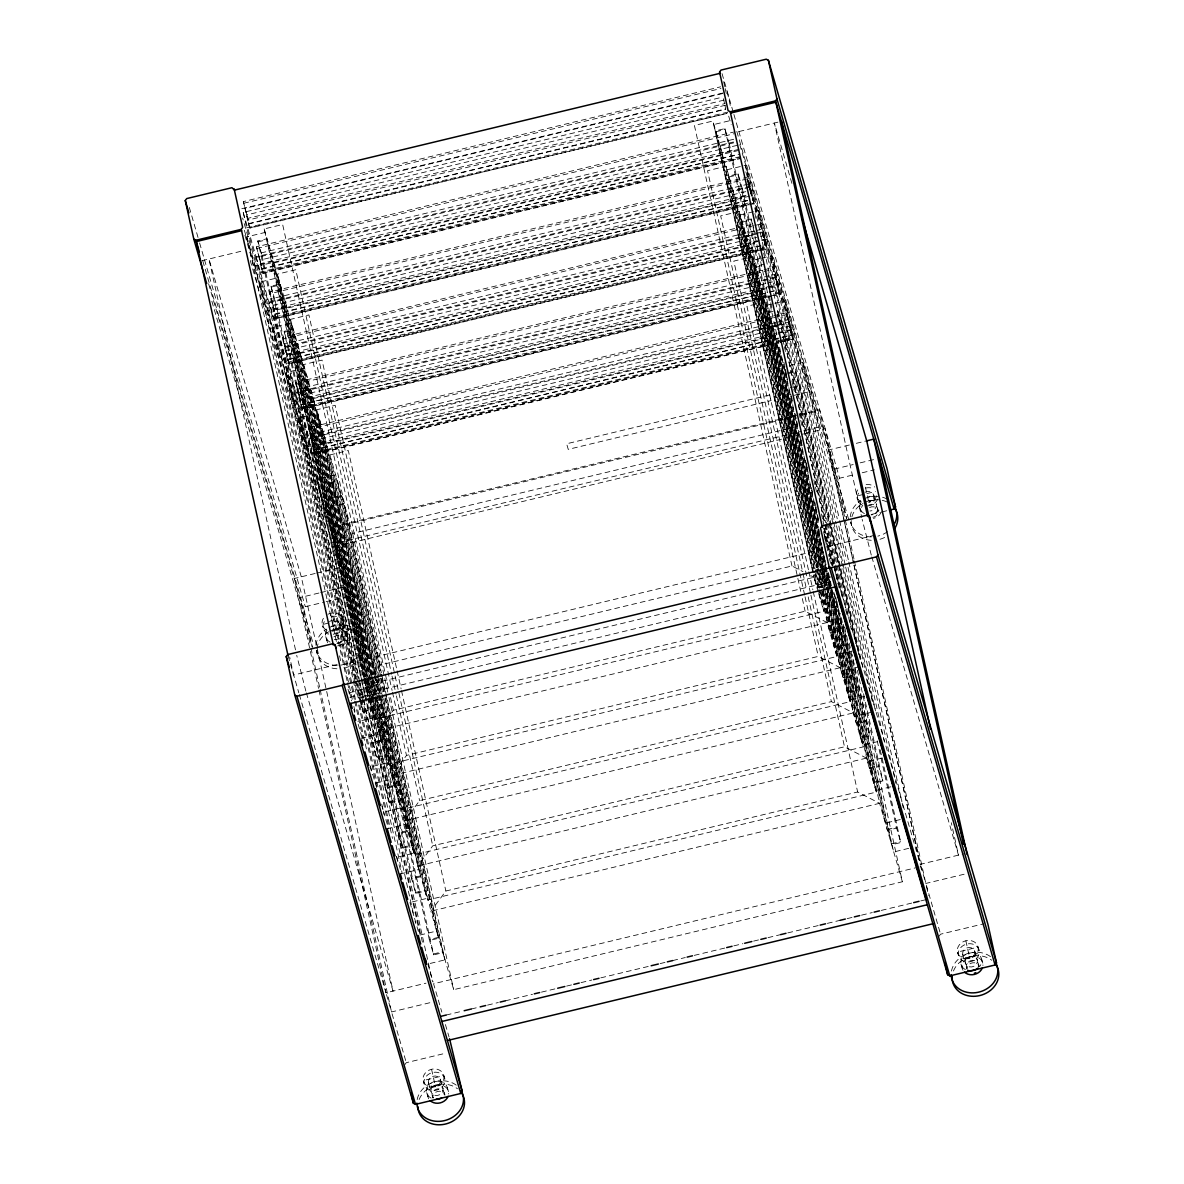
<?xml version="1.0" encoding="UTF-8"?>
<svg xmlns="http://www.w3.org/2000/svg" width="1184" height="1184" viewBox="0 0 1184 1184"><rect width="100%" height="100%" fill="white"/><g stroke="black" fill="none" stroke-linecap="round" stroke-linejoin="round"><path stroke-width="0.75" stroke-dasharray="5 3.75" d="M211.862 301.254L312.384 647.278L303.829 608.665L305.294 606.696L324.446 602.094M337.144 642.942L359.773 637.495L361.238 635.527L244.156 232.538M360.276 701.994L358.885 697.198L368.076 694.978L365.234 685.21L368.431 680.874M372.723 675.102L380.212 665.008L791.978 565.982L802.959 571.635M836.94 656.498L827.068 622.532L805.12 611.21L393.34 710.237L378.377 730.439L388.234 764.405L836.94 656.498L817.774 569.933M850.068 701.698L840.211 667.717L818.248 656.41L406.482 755.436L391.504 775.638L401.376 809.604L850.068 701.698L825.707 591.689M404.632 820.838L419.61 800.636L831.375 701.609L853.338 712.916L863.21 746.897L414.504 854.804L404.632 820.838L853.338 712.916L826.58 592.089M876.338 792.081L866.466 758.115L844.503 746.793L432.737 845.835L417.76 866.022L427.631 900.003L876.338 792.081L827.616 572.064M902.386 881.769L879.594 803.314L857.645 791.992L445.865 891.019L430.887 911.221L453.694 989.676L902.386 881.769L852.066 654.545M404.824 1064.653L406.29 1062.684L446.309 1053.064M745.876 171.813L846.678 518.784L838.124 480.171L839.589 478.203L855.248 474.444M939.119 936.159L940.57 934.191L984.082 923.727M777.903 122.174L736.182 132.208M725.466 105.228L248.166 220.017L243.652 203.278L243.312 201.606L720.597 86.817M243.652 203.278L720.952 88.489M241.817 208.71L725.466 92.396M722.329 93.61L245.044 208.384L248.418 223.672L249.735 228.186L727.02 113.412L249.646 227.861M740.444 156.569L259.518 272.231L246.627 227.831L243.208 212.395L722.329 97.177M724.075 100.107L246.79 214.896L249.735 228.186M248.166 220.017L247.826 218.344L725.111 103.556M248.418 223.672L725.718 108.884L724.963 105.494M248.522 223.998L725.807 109.209M246.627 227.831L727.538 112.169L731.15 124.601M355.304 680.992L359.092 698.116L368.268 695.896L264.18 228.941L282.65 224.501L380.212 665.008M264.18 228.941L274.052 262.907L722.758 155L712.886 121.034L694.416 125.474L791.978 565.982M336.374 641.462L246.76 236.859L265.127 232.434M728.87 120.916L713.834 124.527L813.082 572.671M354.904 679.202L257.831 240.929L267.022 238.724L364.08 676.982M729.3 143.93L724.919 128.597L715.728 130.817L813.586 572.671M258.038 241.847L267.229 239.642M715.935 131.735L725.111 129.515M738.594 150.457L261.309 265.246L256.795 248.507L256.454 246.834L733.74 132.046M201.887 260.702L243.667 250.653M256.795 248.507L734.095 133.718M733.68 139.268L258.186 253.628L261.56 268.901L262.878 273.43L740.163 158.641M243.208 212.395L256.099 256.795L733.444 142.006M733.68 142.835L256.351 257.624L285.788 362.659L757.745 249.158M737.218 145.336L259.932 260.125L262.878 273.43M261.309 265.246L260.968 263.573L734.672 149.658M246.76 236.859L255.137 265.675L273.504 261.264L365.575 677.011M738.905 149.332L722.21 153.343L823.798 611.27L375.106 719.176L368.994 698.19M261.56 268.901L737.055 154.556M261.664 269.227L738.949 154.438M256.099 256.795L259.755 273.06L740.681 157.398M262.789 273.09L740.074 158.316M370.784 696.177L277.322 274.17L295.793 269.73L384.948 672.32M817.374 568.128L735.9 200.229L726.029 166.263L707.558 170.703L800.724 591.349M352.299 699.285L259.903 282.088L278.27 277.663L371.954 699.833M726.976 169.756L745.343 165.346L753.72 194.161L845.317 607.762M371.643 697.021L381.411 741.14L372.235 743.345L270.973 286.158L280.164 283.953L371.243 695.215M742.442 189.159L738.046 173.841L728.87 176.046L815.569 567.521M271.18 287.076L280.371 284.87M729.078 176.964L738.254 174.758M749.354 187.427L747.222 178.917L269.937 293.706L269.582 292.034L746.867 177.245M748.599 184.038L271.314 298.827L274.703 314.1L276.005 318.614L753.29 203.84M269.242 302.038L750.168 186.376M273.06 305.324L746.764 191.394M746.009 195.286L274.096 308.772L274.436 310.445L749.931 196.085M259.903 282.088L268.28 310.904L286.646 306.493L388.234 764.405M745.372 196.174L735.353 198.586L817.064 567.536M735.9 200.229L287.194 308.151L277.322 274.17M274.703 314.1L750.197 199.741M274.792 314.426L750.286 200.066M748.199 203.1L272.66 317.46L259.755 273.06M272.897 318.259L752.018 203.026M275.916 318.289L753.202 203.5M804.646 595.019L720.686 215.902L739.156 211.462L840.211 667.717L391.504 775.638L290.45 319.369L308.92 314.929L392.082 690.435M355.466 699.507L273.03 327.287L291.412 322.862L370.326 679.216M753.468 211.744L740.104 214.955L818.233 567.713M755.14 211.344L758.485 210.53L766.847 239.36L829.362 521.626M366.019 701.239L284.116 331.357L293.292 329.152L370.03 675.62M759.536 248.729L766.714 246.997L753.823 202.597L750.404 187.161L269.478 302.823L282.369 347.238L755.377 233.44L751.189 219.025L741.998 221.245L818.736 567.713M284.308 332.275L293.499 330.07M742.205 222.163L751.381 219.943M753.172 225.833L283.065 338.89L282.71 337.233L751.026 224.605M754.963 225.404L760.35 224.116L760.01 222.444L764.864 240.855L764.509 239.183L760.927 240.041M754.548 230.954L284.441 344.011L287.83 359.3L289.133 363.814L766.433 249.025L763.488 235.734L286.188 350.523M756.354 230.525L761.726 229.237L766.433 249.025M756.117 233.292L763.295 231.576L766.951 247.796L779.842 292.196L774.469 293.484M758.145 233.662L282.606 348.022L295.512 392.422L776.438 276.775M759.936 233.233L763.532 232.36M297.687 344.485L288.496 346.69L284.116 331.357M746.394 236.578L754.045 234.728M759.136 240.47L287.224 353.972L287.579 355.644L755.895 243.016M273.03 327.287L281.407 356.103L299.774 351.692L371.524 675.65M766.847 239.36L748.48 243.771L820.231 567.743M290.45 319.369L300.322 353.335L749.028 245.428L821.311 571.842M287.83 359.3L765.116 244.511M287.919 359.625L765.204 244.836M757.982 249.942L286.025 363.444L298.93 407.858L767.291 295.216M759.773 249.513L766.951 247.796M289.044 363.488L762.748 249.572M372.279 674.747L303.578 364.568L322.048 360.128L391.623 674.258M823.265 566.544L762.156 290.628L752.284 256.662L733.828 261.102L802.589 571.62M355.052 683.538L286.158 372.472L304.54 368.061M759.921 258.541L753.246 260.154L821.4 567.906M761.593 258.142L771.613 255.729L779.99 284.56L842.505 566.825M422.407 942.138L297.243 376.556L306.419 374.351L372.797 674.036M764.316 264.224L755.126 266.43L821.504 566.115M297.45 377.474L306.626 375.269M755.333 267.362L761.46 265.882M300.706 400.828L300.351 399.171L777.651 284.382L777.992 286.054L300.706 400.828L296.192 384.09L295.852 382.417L762.363 270.233M764.168 269.789L773.137 267.643L777.992 286.054M296.192 384.09L773.478 269.316L773.137 267.643M776.66 277.559L295.734 393.221L308.639 437.621L775.505 325.304M765.841 283.524L299.33 395.708L302.275 409.013L772.382 295.956M767.646 283.08L776.615 280.934L779.56 294.224L774.173 295.526M286.158 372.472L294.535 401.302L312.916 396.877L374.292 674.051M766.625 287.771L761.608 288.97L823.798 569.741M768.298 287.372L779.99 284.56M303.578 364.568L313.449 398.534L762.156 290.628M779.56 294.224L774.869 274.436L297.569 389.21L300.958 404.499L767.484 292.3M769.274 291.871L778.243 289.71M301.047 404.824L767.572 292.626M769.363 292.196L778.347 290.036M767.513 296.015L299.152 408.643L312.058 453.058L792.984 337.396L780.078 292.981L774.691 294.283M302.172 408.687L779.472 293.898M866.466 758.115L417.76 866.022L316.72 409.768L335.176 405.328L432.737 845.835M826.018 564.857L775.283 335.827L765.412 301.861L746.956 306.301L810.522 593.347M361.416 698.146L299.3 417.671L317.667 413.26L376.26 677.825M766.374 305.354L784.74 300.928L793.117 329.759L836.111 523.876M771.317 310.904L768.253 311.629L824.671 566.322M310.578 422.673L319.754 420.468M768.46 312.546L773.063 311.451M772.264 317.963L309.32 429.289L308.98 427.616L771.909 316.291M773.7 315.862L786.265 312.842L790.779 329.581L791.119 331.239L778.569 334.273M774.055 317.519L786.62 314.5L786.265 312.842M775.431 322.64L310.711 434.41L315.403 454.212L778.332 342.872M777.222 322.211L787.996 319.621L792.688 339.423L780.123 342.442M777 324.993L789.565 321.959L793.206 338.18L819.032 427.069L799.289 431.82M779.028 325.348L308.876 438.42L334.687 527.309L794.079 416.827M780.818 324.919L789.787 322.758M323.942 434.868L314.766 437.088L310.371 421.756L319.562 419.55L375.964 674.229M772.649 326.962L778.776 325.496M312.458 440.907L775.387 329.581M777.178 329.152L789.743 326.118L792.688 339.423M776.423 333.03L313.494 444.355L313.834 446.028L776.763 334.702M778.214 332.6L790.779 329.581M299.3 417.671L307.662 446.501L326.044 442.076L377.459 674.258M778.08 333.37L793.117 329.759M775.283 335.827L326.592 443.734L316.72 409.768M314.086 449.698L791.371 334.909M314.189 450.024L791.474 335.235M782.446 340.77L312.28 453.842L338.106 542.731L797.498 432.249M784.237 340.341L793.206 338.18M315.299 453.886L778.243 342.546M780.034 342.117L792.599 339.098M378.969 676.774L329.848 454.967L348.318 450.527L396.684 668.96M787.538 379.487L778.554 347.045L760.084 351.485L808.465 569.933M365.338 696.725L317.179 479.209L335.546 474.799L380.182 676.375M789.254 365.678L802.619 362.467L810.996 391.297L839.249 518.844M375.091 694.786L328.249 483.294L337.44 481.089L380.686 676.375M787.671 372.797L795.322 370.962L799.718 386.295L793.591 387.76M328.456 484.212L337.632 482.006M787.878 373.73L795.53 371.88M332.438 497.709L341.628 495.489L381.692 676.39M790.32 387.582L799.511 385.377L830.413 524.882M341.821 496.407L332.645 498.627L328.249 483.294M317.179 479.209L325.541 508.04L343.922 503.614L381.381 672.793M794.286 395.308L810.996 391.297M798.001 414.903L330.543 527.324L336.064 546.357L803.536 433.921M799.807 414.459L819.58 409.708L853.605 563.332M801.257 415.096L815.613 411.647M329.848 454.967L352.64 533.422L797.75 426.373M805.327 433.492L825.115 428.741L854.019 559.203M849.357 445.006L828.519 450.009L853.649 563.495M856.298 443.334L866.718 440.833M315.166 573.47L294.224 578.502L318.555 688.392M316.898 573.056L339.468 567.624M318.925 593.036L299.789 597.639L310.548 646.272M320.672 592.607L345.032 586.746M834.084 469.145L853.22 464.542M860.176 462.855L875.849 459.096M326.177 601.679L350.538 595.818L352.684 596.928L242.602 218.019M862.218 472.771L874.399 469.841M329.093 622.932L322.211 624.59L323.158 627.831M332.541 622.103L342.857 619.617L343.804 622.873M863.388 494.438L856.506 496.081L857.453 499.337M866.836 493.61L875.435 491.538M871.439 514.448L880.141 512.346M881.888 511.932L887.112 510.674M337.159 664.55L293.647 675.013L289.666 656.987M827.942 546.505L873.185 535.627M341.007 665.127L822.865 549.243M365.234 685.21L813.926 577.289L818.174 591.882M349.472 692.714L366.182 688.703M831.582 576.771L814.888 580.782L813.482 574.462M350.02 697.287L830.073 581.832M816.768 587.072L825.958 584.866M363.074 711.599L372.264 709.394M820.956 601.487L830.147 599.282M360.484 702.911L363.281 712.516L372.457 710.311L374.558 717.519L357.849 721.544M729.092 143.012L830.354 600.199L821.163 602.404L819.372 594.279M823.25 609.612L841.632 605.187M827.068 622.532L378.377 730.439L371.184 697.968M360.957 738.342L379.324 733.932L381.411 741.14M841.38 622.799L828.03 626.025L815.495 570.229M381.218 740.222L372.028 742.427L376.423 757.76L385.599 755.54L387.701 762.748L369.319 767.173M829.91 632.3L839.101 630.095L843.496 645.428L834.306 647.633L821.341 589.129M376.216 756.842L385.392 754.622M834.098 646.716L843.289 644.51M854.774 650.43L836.392 654.841L821.844 589.129M375.757 783.142L392.452 779.131L394.553 786.339L385.362 788.544L366.418 703.03M859.525 666.799L841.158 671.21L818.632 569.504M394.346 785.406L385.155 787.626L389.551 802.959L398.727 800.739L400.828 807.947L384.119 811.972M843.052 677.5L852.228 675.294L856.624 690.627L847.433 692.832L820.127 569.534M389.344 802.027L398.534 799.822M847.226 691.915L856.417 689.71M864.557 696.429L849.535 700.04L824.612 587.53M387.212 828.741L405.579 824.33L407.681 831.523L398.49 833.743M872.652 711.998L854.286 716.409L825.781 587.708M407.474 830.606L398.283 832.826L402.678 848.144L411.869 845.938L413.956 853.146L395.589 857.571M856.18 722.699L865.356 720.494L869.752 735.826L860.561 738.032L828.075 591.334M402.471 847.226L411.662 845.021M860.368 737.114L869.544 734.909M877.684 741.628L862.662 745.239L828.578 591.334M400.34 873.94L418.722 869.515L420.808 876.722L411.618 878.942L372.353 701.638M882.45 757.997L867.413 761.608L765.412 301.861M420.601 875.805L411.425 878.01L415.806 893.343L424.997 891.138L427.084 898.345L410.389 902.356M869.308 767.898L878.498 765.693L882.879 781.026L873.703 783.231L826.861 571.739M415.599 892.425L424.79 890.22M873.496 782.313L882.687 780.093M890.827 786.812L875.79 790.438L827.749 573.544M419.891 935.079L436.6 931.053L438.687 938.261L429.496 940.466L375.491 696.577M900.328 819.535L885.292 823.146L834.069 591.852M438.48 937.343L429.304 939.548L433.684 954.881L442.875 952.676L444.962 959.884L429.94 963.495M887.186 829.436L896.377 827.231L900.758 842.549L891.582 844.769L840.359 613.475M433.477 953.964L442.668 951.758M891.374 843.852L900.565 841.632M908.705 848.351L893.668 851.977L843.245 624.279M299.33 694.534L385.984 992.814L426.018 983.179M834.646 569.578L920.279 864.32L963.761 853.856M919.021 867.014L433.581 983.756L441.824 1012.128M386.487 994.545L391.534 1011.95L431.568 1002.315M920.767 866.037L925.829 883.442L965.863 873.822M446.19 1015.043L462.367 1011.151M471.35 1008.99L480.349 1006.829M487.542 1005.098L498.331 1002.508M505.524 1000.776L532.489 994.294M541.473 992.133L555.858 988.67M566.648 986.08L572.05 984.777M581.033 982.616L591.822 980.026M600.806 977.851L649.35 966.188M660.139 963.584L665.541 962.296M672.734 960.564L685.314 957.53M694.298 955.37L724.874 948.029M733.858 945.853L742.856 943.692M753.631 941.102L759.033 939.8M768.016 937.639L780.611 934.62M787.804 932.888L818.366 925.533M827.35 923.372L839.944 920.353M847.137 918.621L852.524 917.319M861.508 915.158L872.297 912.568M881.296 910.407L911.858 903.052M920.841 900.891L926.243 899.588M810.788 575.676L813.926 577.289L712.886 121.034M791.918 183.387L774.38 123.032L861.745 517.512M873.822 495.4L876.382 504.206M868.819 505.02A6.201 5.254 -16.2 0 1 877.507 508.158L878.217 510.63A6.201 5.254 -16.2 0 1 871.735 517.423M860.013 508.143L861.153 512.095A10.612 9.013 -16.2 0 1 862.796 505.139M871.291 555.089L862.144 519.317M871.809 556.85L958.463 855.129L951.285 822.717M979.079 950.367A10.612 9.013 -16.2 0 0 961.911 946.46A10.612 9.013 -16.2 0 0 965.286 961.719A10.612 9.013 -16.2 0 0 979.079 950.367L978.132 947.111A10.612 9.013 -16.2 0 0 960.964 943.204A10.612 9.013 -16.2 0 0 964.338 958.463A10.612 9.013 -16.2 0 0 978.132 947.111L957.501 952.084L958.448 955.325M981.64 959.158L982.779 963.125M722.048 73.63L733.384 112.672M733.902 114.448L839.589 478.203M871.246 540.289A23.576 20.01 -16.2 0 1 851.592 525.518L850.6 522.1A23.576 20.01 -16.2 0 0 871.75 536.9M736.818 131.439L838.124 480.171M974.802 951.388A6.216 5.284 -16.2 0 1 966.721 958.048A6.216 5.284 -16.2 0 1 964.753 949.109A6.216 5.284 -16.2 0 1 974.802 951.388L977.362 960.194A6.216 5.284 -16.2 0 1 969.282 966.84A6.216 5.284 -16.2 0 1 967.298 957.9A6.216 5.284 -16.2 0 1 977.362 960.194M978.487 964.146L979.198 966.618A6.201 5.254 -16.2 0 0 972.848 962.784A6.201 5.254 -16.2 0 0 967.076 968.142M739.793 144.626L848.824 519.894M748.939 185.814L753.586 201.798M781.84 324.756L777.444 309.424L824.686 522.721M962.71 954.304L965.271 963.095M966.44 967.047L967.165 969.518M960.994 964.131L962.148 968.083M739.156 211.462L749.028 245.428M824.39 534.31L834.128 567.802M926.347 885.203L940.57 934.191M826.624 587.382L830.354 600.199M818.632 593.48L823.798 611.27M257.831 240.929L262.226 256.262M270.973 286.158L275.369 301.491M297.243 376.556L301.624 391.889M300.958 404.499L302.275 409.013M244.348 230.288L350.538 595.818M362.126 639.567L363.118 642.986M250.238 260.465L359.773 637.495M346.35 631.664L347.504 635.63M339.527 623.894L342.087 632.7M343.212 636.652L343.922 639.123M347.978 689.103L350.434 697.583M353.824 709.231L354.771 712.516M358.16 724.164L362.097 737.721M370.311 765.974L376.704 788.011M381.988 806.2L382.95 809.471M383.438 811.158L388.367 828.119M396.566 856.358L401.494 873.318M409.945 902.43L413.956 916.209L365.738 698.516M418.381 931.468L414.444 917.896L415.51 923.209M427.957 964.398L433.063 981.995M445.421 1024.545L449.032 1036.947M325.718 636.637L326.873 640.588M444.784 1078.861A10.612 9.013 -16.2 0 0 427.616 1074.954A10.612 9.013 -16.2 0 0 430.991 1090.212A10.612 9.013 -16.2 0 0 444.784 1078.861L443.837 1075.605A10.612 9.013 -16.2 0 0 426.669 1071.698A10.612 9.013 -16.2 0 0 430.044 1086.956A10.612 9.013 -16.2 0 0 443.837 1075.605L423.206 1080.578L424.153 1083.819M447.345 1087.667L448.484 1091.618M189.307 207.452L199.104 241.166M199.608 242.942L305.294 606.696M317.297 654.012L316.306 650.593A23.576 20.01 -16.2 0 0 337.47 665.393M202.79 260.88L303.829 608.665M440.507 1079.882A6.216 5.284 -16.2 0 1 432.426 1086.542A6.216 5.284 -16.2 0 1 430.458 1077.603A6.216 5.284 -16.2 0 1 440.507 1079.882L443.068 1088.688A6.216 5.284 -16.2 0 1 434.987 1095.333A6.216 5.284 -16.2 0 1 433.018 1086.394A6.216 5.284 -16.2 0 1 443.068 1088.688M444.192 1092.64L444.918 1095.126A6.201 5.254 -16.2 0 0 437.754 1091.426A6.201 5.254 -16.2 0 0 432.87 1098.012L432.145 1095.54M208.606 283.775L313.508 644.88M428.416 1082.798L430.976 1091.589M426.699 1092.625L427.853 1096.576M305.857 691.071L296.71 655.3M306.375 692.832L393.044 991.112L301.284 576.8L208.946 259L296.311 653.494M288.097 655.877L298.812 692.758M392.052 1013.696L406.29 1062.684M786.62 314.5L791.119 331.239M747.326 178.917L751.381 193.984M749.043 185.666L751.736 195.656M308.98 427.616L313.834 446.028M295.852 382.417L300.351 399.171M282.71 337.233L287.579 355.644M269.582 292.034L274.436 310.445M256.454 246.834L260.968 263.573M243.312 201.606L247.826 218.344M868.39 500.654L864.882 484.804A10.612 9.013 -16.2 0 1 874.784 487.053M965.863 940.792L969.77 958.404M854.419 561.009L925.829 883.442M926.524 886.683L928.463 895.415M854.049 565.301L920.279 864.32M854.004 565.138L920.234 864.157M920.619 865.904L921.389 869.396M839.634 520.634L848.41 560.224M848.81 562.015L901.794 801.302M902.193 803.092L903.392 808.494M802.619 362.467L837.236 518.799M838.834 526.007L846.412 560.18M847.996 567.373L895.814 783.26M836.511 525.666L845.272 565.242M845.672 567.047L884.315 741.554M784.74 300.928L833.314 520.235M833.714 522.026L842.475 561.616M842.875 563.406L875.538 710.933M842.89 568.631L872.386 701.757M771.613 255.729L831.331 525.415M831.73 527.206L840.492 566.781M840.892 568.586L863.21 669.33M830.798 526.673L860.294 659.858M880.23 749.842L900.758 842.549M829.762 523.432L838.538 563.007M838.923 564.812L858.844 654.767M795.322 370.962L828.608 521.271M829.007 523.062L855.721 643.652M877.24 740.844L896.569 828.149L887.393 830.354L835.771 597.269M758.485 210.53L827.364 521.596M827.764 523.387L851.281 629.533M845.716 609.568L846.915 614.955M781.632 323.839L825.677 522.736M826.077 524.527L834.853 564.132M835.253 565.922L842.416 598.32M863.55 693.706L882.879 781.026M825.085 524.512L833.847 564.117M834.246 565.908L839.426 589.306M857.364 670.292L878.691 766.61L869.515 768.816L825.07 568.128M745.343 165.346L824.597 523.165M824.996 524.971L833.758 564.546M834.158 566.352L838.139 584.334M750.345 190.535L752.565 200.51M749.724 189.129L750.863 194.22M747.311 179.332L748.51 184.734M754.889 213.52L756.073 218.907M762.052 245.902L763.251 251.289M763.65 253.095L764.849 258.497M768.031 272.882L769.23 278.284M769.63 280.075L770.828 285.477M777.192 314.263L779.59 325.052M782.772 339.453L783.971 344.84M784.37 346.646L785.569 352.048M791.933 380.834L794.331 391.623M799.111 413.216L800.31 418.603M800.71 420.409L801.894 425.796M813.852 479.772L815.051 485.174M815.45 486.964L816.649 492.366M821.43 513.96L822.614 519.347M823.013 521.152L824.212 526.554M824.612 528.345L832.974 566.13M727.272 91.967L730.75 107.67M824.108 528.301L832.5 566.174M823.709 527.931L832.086 565.73M849.224 643.119L869.752 735.826M823.516 531.512L824.7 536.914M825.1 538.72L826.299 544.107M826.698 545.913L829.096 556.717M829.496 558.508L830.68 563.91M844.636 626.898L865.563 721.411L856.372 723.616L826.284 587.723M723.676 81.652L724.83 86.891M725.215 88.637L726.384 93.876M824.212 535.508L826.254 544.832M760.35 255.966L761.549 261.353M769.126 295.556L770.325 300.958M770.725 302.749L771.924 308.151M775.106 322.551L776.304 327.953M783.867 362.141L785.066 367.543M785.466 369.349L786.664 374.751M791.445 396.344L792.644 401.746M800.221 435.934L801.405 441.336M806.2 462.929L807.384 468.331M814.962 502.534L816.161 507.921M836.881 601.516L856.624 690.627M790.72 393.887L791.918 399.289M795.115 413.69L796.299 419.092M796.699 420.882L797.898 426.284M801.094 440.685L802.278 446.087M805.475 460.487L806.674 465.874M807.074 467.68L808.258 473.082M811.454 487.482L812.653 492.87M815.835 507.27L817.034 512.672M817.434 514.478L818.632 519.88M785.051 370.488L818.529 521.67M751.189 219.025L818.351 522.307M833.891 592.503L852.436 676.212L843.245 678.417L819.136 569.519M723.454 98.701L724.578 103.792M778.554 347.045L818.484 527.398M818.884 529.189L820.083 534.606M828.474 572.479L879.594 803.314L430.887 911.221L383.764 698.427M774.75 334.169L825.766 564.546M742.235 188.241L825.751 565.316M826.151 567.121L843.496 645.428M772.442 326.044L826.462 569.933M738.046 173.841L839.308 631.013L830.117 633.218L820.349 589.114M823.664 568.35L863.21 746.897M824.197 571.532L828.178 589.543M759.314 280.845L823.294 569.726M823.694 571.532L827.675 589.528M724.919 128.597L826.166 585.784L816.975 587.989L813.985 574.477M821.903 567.92L825.884 585.917M821.8 569.711L825.381 585.917M752.284 256.662L826.18 590.283M821.711 573.648L825.307 589.884M820.63 569.534L824.212 585.74M746.186 235.646L819.728 567.728M817.463 569.326L821.444 587.338M733.059 190.461L816.56 567.521M816.96 569.326L820.941 587.323M815.968 569.312L819.95 587.308M726.029 166.263L815.095 568.424M719.916 145.218L814.577 572.686M814.977 574.492L818.973 592.488M808.864 571.739L812.86 589.795M813.26 591.6L857.645 791.992M810.922 595.152L844.503 746.793M802.989 573.426L806.585 589.676M808.184 596.899L831.375 701.609M805.061 596.825L818.248 656.41M802.323 598.571L805.12 611.21M397.099 670.766L401.095 688.822M401.494 690.627L445.865 891.019M392.022 676.064L396.018 694.12M396.418 695.926L419.61 800.636M392.481 692.24L406.482 755.436M385.348 674.125L388.944 690.376M390.542 697.598L393.34 710.237M352.64 533.422L388.589 695.718M388.988 697.524L453.694 989.676M381.781 674.599L444.962 959.884M382.077 678.195L442.875 952.676M381.085 678.18L385.066 696.177M385.466 697.968L438.687 938.261M380.582 678.166L384.578 696.162M384.978 697.968L436.6 931.053M379.368 678.58L383.364 696.621M377.859 676.049L381.84 694.046M382.106 694.416L427.631 900.003M323.75 433.951L377.755 677.84M378.155 679.646L382.136 697.642M382.536 699.448L424.997 891.138M376.364 676.034L380.345 694.031M380.745 695.822L420.808 876.722M376.66 679.631L380.641 697.628M381.041 699.418L418.722 869.515M313.449 398.534L374.558 674.466M374.958 676.256L414.504 854.804M374.692 675.842L378.673 693.854M379.072 695.644L413.956 853.146M310.608 388.752L373.789 674.036M374.188 675.842L378.184 693.839M378.584 695.644L411.869 845.938M374.396 681.229L377.178 693.824M377.578 695.63L407.681 831.523M372.679 676.552L405.579 824.33M300.322 353.335L372.501 678.595M372.901 680.4L433.684 954.881M371.924 677.44L375.905 695.437M376.305 697.243L400.828 807.947M297.48 343.567L371.82 679.246M372.22 681.037L376.201 699.034M376.601 700.839L398.727 800.739M370.429 677.426L374.41 695.422M374.81 697.228L394.553 786.339M370.725 681.022L374.706 699.019M375.106 700.81L392.452 779.131M284.352 298.368L372.25 695.23M372.649 697.036L385.599 755.54M314.559 436.171L415.806 893.343M274.052 262.907L365.516 675.886M367.114 683.109L369.911 695.733M370.311 697.539L375.106 719.176M365.974 678.802L369.97 696.799M370.37 698.604L374.558 717.519M271.21 253.139L365.086 676.996M365.308 678.358L369.467 696.799M369.689 698.175L432.397 981.24M301.432 390.972L364.613 676.256M365.012 678.047L402.678 848.144M364.48 678.787L368.268 695.896M325.541 508.04L362.955 676.967M363.355 678.772L367.336 696.754M367.736 698.56L419.935 934.235M288.289 345.772L389.551 802.959M307.662 446.501L359.033 678.402M359.433 680.193L363.414 698.19M363.814 699.981L402.057 872.697M275.162 300.573L359.477 681.244M359.877 683.05L376.423 757.76M361.816 699.951L392.496 838.479M396.462 856.417L397.632 861.671M294.535 401.302L360.247 697.968M360.632 699.759L388.929 827.498M262.019 255.344L355.896 679.202M356.295 681.007L363.281 712.516M355.452 685.329L358.234 697.924M359.832 705.116L379.753 795.071M381.751 804.069L384.104 814.725M281.407 356.103L357.065 697.746M358.663 704.939L376.986 787.7M355.866 701.298L366.626 749.886M370.207 766.018L372.146 774.78M268.28 310.904L354.297 699.33M354.697 701.12L363.059 738.905M353.898 706.478L355.481 713.671M255.137 265.675L347.134 681.081M347.534 682.872L351.515 700.869M330.588 613.297L334.48 630.909M431.568 1069.285L435.475 1086.897M339.556 655.847L340.755 661.249M310.948 648.077L319.724 687.697M320.124 689.502L391.534 1011.95M318.955 690.183L385.984 992.814M433.522 1097.923A6.201 5.254 -16.2 0 1 437.029 1088.954A6.201 5.254 -16.2 0 1 443.956 1095.407M417.182 1099.566A23.576 20.01 -16.2 0 1 433.892 1082.072A23.576 20.01 -16.2 0 1 457.868 1086.512M431.109 1098.13A10.612 9.013 -16.2 0 1 427.868 1086.379A10.612 9.013 -16.2 0 1 441.351 1081.51A10.612 9.013 -16.2 0 1 446.93 1092.388M428.712 1098.767A10.612 9.013 -16.2 0 1 436.215 1085.284A10.612 9.013 -16.2 0 1 448.647 1093.972M419.18 1099.492A23.576 20.01 -16.2 0 1 457.483 1088.762M965.404 969.622A10.612 9.013 -16.2 0 1 962.636 957.175A10.612 9.013 -16.2 0 1 977.229 953.668A10.612 9.013 -16.2 0 1 979.997 966.114M951.477 971.072A23.576 20.01 -16.2 0 1 967.21 953.904A23.576 20.01 -16.2 0 1 990.771 956.85M963.006 970.273A10.612 9.013 -16.2 0 1 970.51 956.79A10.612 9.013 -16.2 0 1 982.942 965.478M966.943 968.334A6.201 5.254 -16.2 0 1 972.123 960.313A6.201 5.254 -16.2 0 1 978.25 966.914M953.475 970.984A23.576 20.01 -16.2 0 1 991.778 960.268M865.104 492.248A6.216 5.284 -16.2 0 1 873.614 494.749A6.216 5.284 -16.2 0 1 868.923 502.016M869.189 500.506A6.216 5.284 -16.2 0 1 876.471 504.887A6.216 5.284 -16.2 0 1 869.87 511.014M887.526 531.675A23.576 20.01 -16.2 0 1 877.832 536.13M850.26 516.846A23.576 20.01 -16.2 0 1 860.738 500.625M864.779 498.479A23.576 20.01 -16.2 0 1 879.756 496.614M882.628 497.265A23.576 20.01 -16.2 0 1 886.638 498.864M884.611 537.462A23.576 20.01 -16.2 0 1 878.824 539.564M851.592 525.518A23.576 20.01 -16.2 0 1 863.032 503.259M865.77 501.912A23.576 20.01 -16.2 0 1 880.748 500.033M882.198 500.314A23.576 20.01 -16.2 0 1 887.63 502.282M879.002 510.126A10.612 9.013 -16.2 0 1 872.282 514.463M864.409 513.634A10.612 9.013 -16.2 0 1 861.656 501.187M868.375 496.851A10.612 9.013 -16.2 0 1 876.249 497.68M881.384 511.873A10.612 9.013 -16.2 0 1 873.422 518.414M869.53 500.802A10.612 9.013 -16.2 0 1 877.403 501.631M876.737 495.859A10.612 9.013 -16.2 0 1 868.775 502.416M860.916 501.587A10.612 9.013 -16.2 0 1 858.148 489.14M877.684 499.115A10.612 9.013 -16.2 0 1 866.984 506.012M861.848 504.843A10.612 9.013 -16.2 0 1 859.096 492.381M865.83 488.045A10.612 9.013 -16.2 0 1 873.688 488.874M877.507 508.158A6.201 5.254 -16.2 0 1 871.024 514.951M869.544 507.492A6.201 5.254 -16.2 0 1 878.217 510.63M329.463 621.615A6.216 5.284 -16.2 0 1 339.32 623.243A6.216 5.284 -16.2 0 1 333.015 630.717M333.37 629.548A6.216 5.284 -16.2 0 1 342.176 633.381A6.216 5.284 -16.2 0 1 334.006 639.345M329.093 627.624A23.576 20.01 -16.2 0 1 361.964 638.931A23.576 20.01 -16.2 0 1 338.979 665.334M315.965 645.339A23.576 20.01 -16.2 0 1 326.444 629.118M330.099 631.042A23.576 20.01 -16.2 0 1 362.348 640.485A23.576 20.01 -16.2 0 1 344.529 668.057M336.952 668.782A23.576 20.01 -16.2 0 1 316.898 650.534M316.957 648.758A23.576 20.01 -16.2 0 1 328.752 631.753M331.476 626.292A10.612 9.013 -16.2 0 1 346.009 630.539A10.612 9.013 -16.2 0 1 337.988 642.956M330.114 642.128A10.612 9.013 -16.2 0 1 327.361 629.681M332.63 630.243A10.612 9.013 -16.2 0 1 347.164 634.491A10.612 9.013 -16.2 0 1 339.142 646.908M327.716 642.779A10.612 9.013 -16.2 0 1 328.516 633.632M327.983 614.23A10.612 9.013 -16.2 0 1 342.857 619.617A10.612 9.013 -16.2 0 1 331.742 631.25M326.621 630.08A10.612 9.013 -16.2 0 1 323.854 617.634M331.535 616.553A10.612 9.013 -16.2 0 1 343.967 624.042A10.612 9.013 -16.2 0 1 332.689 634.506M327.568 633.336A10.612 9.013 -16.2 0 1 324.801 620.875M333.192 634.387A6.201 5.254 -16.2 0 1 343.005 636A6.201 5.254 -16.2 0 1 336.73 643.445M333.903 636.859A6.201 5.254 -16.2 0 1 343.73 638.472A6.201 5.254 -16.2 0 1 337.44 645.916M769.422 395.012L566.618 443.778L568.246 449.372L771.05 400.592L769.422 395.012"/><path stroke-width="1.5" d="M206.697 283.509L193.821 239.153L185.266 200.54L186.732 198.572L231.975 187.694L234.491 190.106L719.946 73.364L719.561 72.046L721.012 70.078L766.27 59.2L768.401 60.31L886.979 468.435L895.533 507.033L894.068 509.002L890.59 509.845M193.821 239.153L195.952 240.248L241.196 229.37L242.661 227.402L234.106 188.804M449.55 1038.723L462.219 1091.515L460.754 1093.483L415.51 1104.376L413.379 1103.266L294.801 695.141L286.247 656.528L287.712 654.56L332.956 643.682L335.102 644.792L336.078 648.181M294.801 695.141L296.947 696.251L342.191 685.358L343.656 683.39L335.102 644.792M719.561 72.046L728.116 110.66L730.247 111.755L775.49 100.877L776.956 98.908L768.401 60.31M822.007 526.066L820.542 528.034L829.096 566.648L947.674 974.772L949.805 975.882L995.048 964.99L996.514 963.021L987.959 924.423L869.396 516.298L867.25 515.188L822.007 526.066L822.392 527.383L730.247 111.755M829.096 566.648L831.242 567.743L876.486 556.865L877.936 554.896L869.396 516.298M802.234 218.907L866.718 440.833L873.762 439.131L963.524 844.429M332.956 643.682L333.34 644.999L241.58 230.688L196.337 241.566L288.097 655.877L287.712 654.56M730.632 113.072L775.875 102.194L867.635 516.505L867.25 515.188M344.026 684.707L829.481 567.965M349.561 703.74L835.001 586.983M440.788 1016.346L446.19 1015.043M464.172 1010.722L471.35 1008.99M480.349 1006.829L485.736 1005.527M500.122 1002.078L505.524 1000.776M534.28 993.85L539.682 992.562M557.664 988.24L564.857 986.509M573.84 984.348L579.242 983.046M593.613 979.582L599.015 978.295M651.156 965.744L658.348 964.028M667.332 961.852L672.734 960.564M687.12 957.101L692.507 955.799M726.665 947.585L732.067 946.297M744.647 943.263L751.84 941.532M760.824 939.371L766.226 938.083M780.611 934.62L785.998 933.318M820.157 925.104L825.559 923.801M839.944 920.353L845.332 919.05M854.315 916.89L859.717 915.587M874.103 912.139L879.49 910.836M913.648 902.622L919.05 901.32M441.869 1021.481L927.324 904.739M447.404 1040.514L932.844 923.772M776.956 98.908L895.533 507.033M775.49 100.877L894.068 509.002M877.936 554.896L996.514 963.021M876.486 556.865L995.048 964.99M831.242 567.743L949.805 975.882M835.726 588.048L926.243 899.588M241.196 229.37L241.58 230.688M350.76 703.281L352.24 708.372M354.208 715.151L355.688 720.242M361.446 740.044L362.926 745.136M364.894 751.914L368.831 765.471M375.565 788.633L380.478 805.579M387.212 828.741L391.149 842.312M392.141 845.702L395.086 855.869M400.34 873.94L401.82 879.031M402.812 882.42L407.725 899.366M418.218 935.478L420.69 943.959M421.667 947.348L426.595 964.294L425.426 959.04M343.656 683.39L462.219 1091.515M342.191 685.358L460.754 1093.483M185.266 200.54L188.878 212.972M195.952 240.248L199.371 252M286.247 656.528L289.34 667.184M296.947 696.251L415.51 1104.376M879.327 458.252L967.091 854.552M866.718 440.833L930.535 729.048M781.44 121.316L870.003 521.226M944.95 962.488L947.674 974.772M411.04 1092.743L413.379 1103.266M461.212 1090.686A23.576 20.01 -16.2 0 1 445.524 1120.36A23.576 20.01 -16.2 0 1 416.886 1103.088M462.204 1094.105A23.576 20.01 -16.2 0 1 446.516 1123.779A23.576 20.01 -16.2 0 1 417.878 1106.522M448.085 1096.354A10.612 9.013 -16.2 0 1 430.206 1100.646M441.573 1098.012A10.612 9.013 -16.2 0 1 436.23 1099.285M995.507 962.192A23.576 20.01 -16.2 0 1 979.819 991.866A23.576 20.01 -16.2 0 1 951.181 974.595M996.499 965.611A23.576 20.01 -16.2 0 1 979.819 995.552A23.576 20.01 -16.2 0 1 952.232 976.252M975.838 972.656A6.201 5.254 -16.2 0 1 974.328 973.204M978.162 968.038A10.612 9.013 -16.2 0 1 967.846 970.51M982.38 967.861A10.612 9.013 -16.2 0 1 964.501 972.153M894.512 506.204A23.576 20.01 -16.2 0 1 893.58 525.341M895.504 509.623A23.576 20.01 -16.2 0 1 894.571 528.76"/></g></svg>
